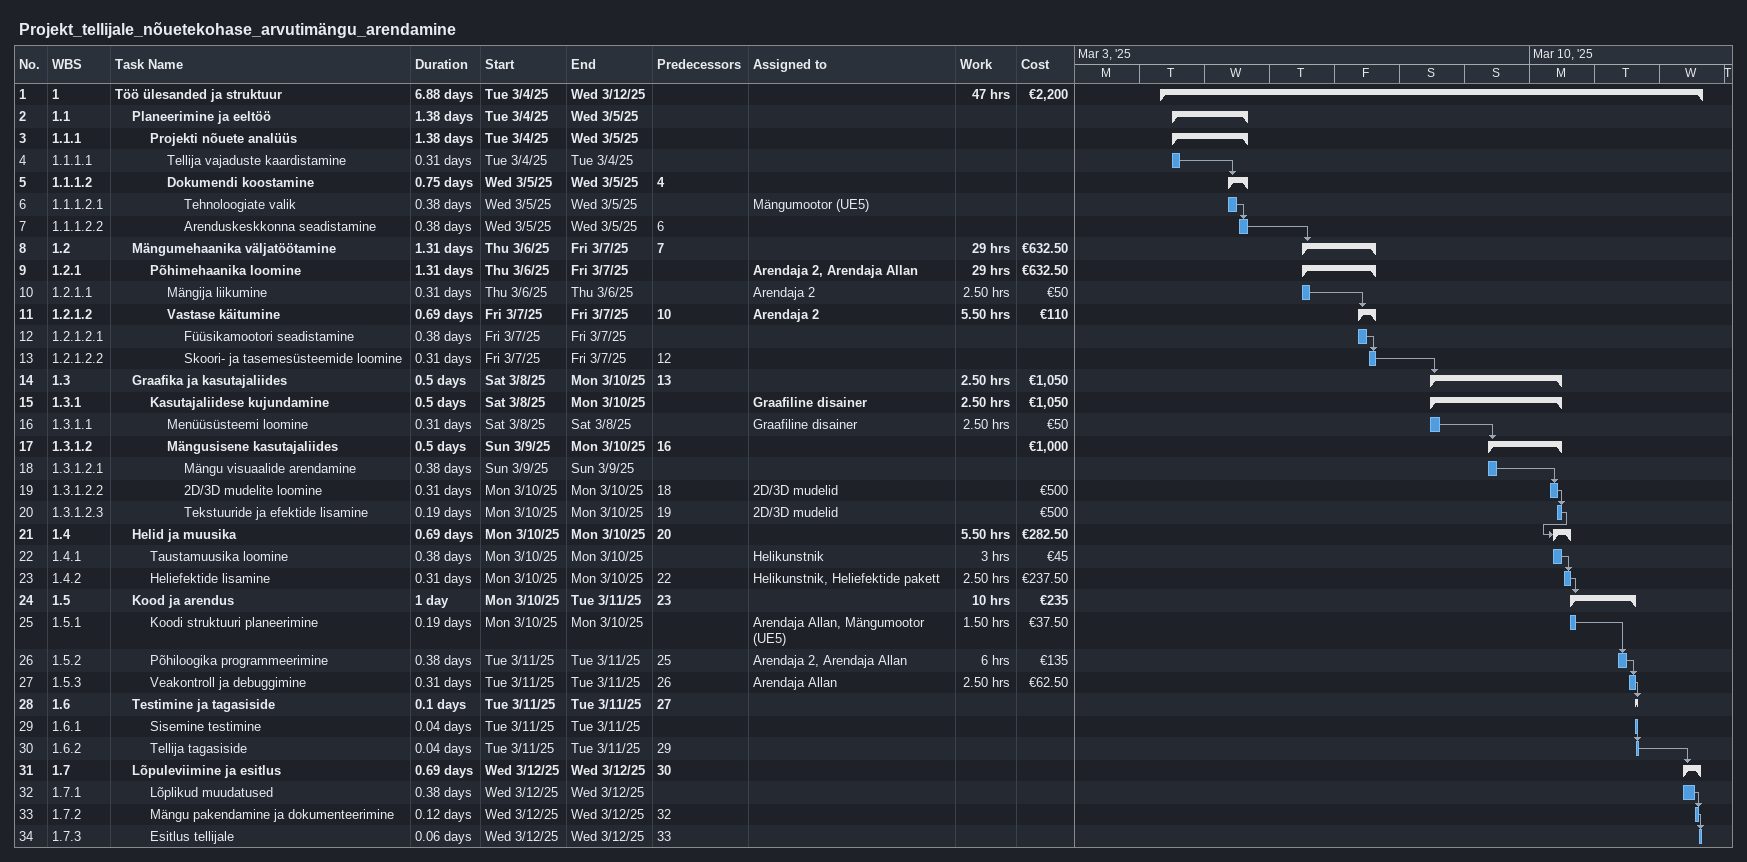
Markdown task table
Projekt_tellijale_nõuetekohase_arvutimängu_arendamine

| ID | WBS | Task | Duration | Start | Finish | Predecessors | Resources | Work (h) | Cost (€) |
|---|---|---|---|---|---|---|---|---|---|
| 1 | 1 | **Töö ülesanded ja struktuur** | 6.88d | 2025-03-04 | 2025-03-12 |  |  | 47 | 2200 |
| 2 | 1.1 | **Planeerimine ja eeltöö** | 1.38d | 2025-03-04 | 2025-03-05 |  |  |  |  |
| 3 | 1.1.1 | **Projekti nõuete analüüs** | 1.38d | 2025-03-04 | 2025-03-05 |  |  |  |  |
| 4 | 1.1.1.1 | Tellija vajaduste kaardistamine | 0.31d | 2025-03-04 | 2025-03-04 |  |  |  |  |
| 5 | 1.1.1.2 | **Dokumendi koostamine** | 0.75d | 2025-03-05 | 2025-03-05 | 4 |  |  |  |
| 6 | 1.1.1.2.1 | Tehnoloogiate valik | 0.38d | 2025-03-05 | 2025-03-05 |  | Mängumootor (UE5) |  |  |
| 7 | 1.1.1.2.2 | Arenduskeskkonna seadistamine | 0.38d | 2025-03-05 | 2025-03-05 | 6 |  |  |  |
| 8 | 1.2 | **Mängumehaanika väljatöötamine** | 1.31d | 2025-03-06 | 2025-03-07 | 7 |  | 29 | 632.50 |
| 9 | 1.2.1 | **Põhimehaanika loomine** | 1.31d | 2025-03-06 | 2025-03-07 |  | Arendaja 2, Arendaja Allan | 29 | 632.50 |
| 10 | 1.2.1.1 | Mängija liikumine | 0.31d | 2025-03-06 | 2025-03-06 |  | Arendaja 2 | 2.50 | 50 |
| 11 | 1.2.1.2 | **Vastase käitumine** | 0.69d | 2025-03-07 | 2025-03-07 | 10 | Arendaja 2 | 5.50 | 110 |
| 12 | 1.2.1.2.1 | Füüsikamootori seadistamine | 0.38d | 2025-03-07 | 2025-03-07 |  |  |  |  |
| 13 | 1.2.1.2.2 | Skoori- ja tasemesüsteemide loomine | 0.31d | 2025-03-07 | 2025-03-07 | 12 |  |  |  |
| 14 | 1.3 | **Graafika ja kasutajaliides** | 0.5d | 2025-03-08 | 2025-03-10 | 13 |  | 2.50 | 1050 |
| 15 | 1.3.1 | **Kasutajaliidese kujundamine** | 0.5d | 2025-03-08 | 2025-03-10 |  | Graafiline disainer | 2.50 | 1050 |
| 16 | 1.3.1.1 | Menüüsüsteemi loomine | 0.31d | 2025-03-08 | 2025-03-08 |  | Graafiline disainer | 2.50 | 50 |
| 17 | 1.3.1.2 | **Mängusisene kasutajaliides** | 0.5d | 2025-03-09 | 2025-03-10 | 16 |  |  | 1000 |
| 18 | 1.3.1.2.1 | Mängu visuaalide arendamine | 0.38d | 2025-03-09 | 2025-03-09 |  |  |  |  |
| 19 | 1.3.1.2.2 | 2D/3D mudelite loomine | 0.31d | 2025-03-10 | 2025-03-10 | 18 | 2D/3D mudelid |  | 500 |
| 20 | 1.3.1.2.3 | Tekstuuride ja efektide lisamine | 0.19d | 2025-03-10 | 2025-03-10 | 19 | 2D/3D mudelid |  | 500 |
| 21 | 1.4 | **Helid ja muusika** | 0.69d | 2025-03-10 | 2025-03-10 | 20 |  | 5.50 | 282.50 |
| 22 | 1.4.1 | Taustamuusika loomine | 0.38d | 2025-03-10 | 2025-03-10 |  | Helikunstnik | 3 | 45 |
| 23 | 1.4.2 | Heliefektide lisamine | 0.31d | 2025-03-10 | 2025-03-10 | 22 | Helikunstnik, Heliefektide pakett | 2.50 | 237.50 |
| 24 | 1.5 | **Kood ja arendus** | 1d | 2025-03-10 | 2025-03-11 | 23 |  | 10 | 235 |
| 25 | 1.5.1 | Koodi struktuuri planeerimine | 0.19d | 2025-03-10 | 2025-03-10 |  | Arendaja Allan, Mängumootor (UE5) | 1.50 | 37.50 |
| 26 | 1.5.2 | Põhiloogika programmeerimine | 0.38d | 2025-03-11 | 2025-03-11 | 25 | Arendaja 2, Arendaja Allan | 6 | 135 |
| 27 | 1.5.3 | Veakontroll ja debuggimine | 0.31d | 2025-03-11 | 2025-03-11 | 26 | Arendaja Allan | 2.50 | 62.50 |
| 28 | 1.6 | **Testimine ja tagasiside** | 0.1d | 2025-03-11 | 2025-03-11 | 27 |  |  |  |
| 29 | 1.6.1 | Sisemine testimine | 0.04d | 2025-03-11 | 2025-03-11 |  |  |  |  |
| 30 | 1.6.2 | Tellija tagasiside | 0.04d | 2025-03-11 | 2025-03-11 | 29 |  |  |  |
| 31 | 1.7 | **Lõpuleviimine ja esitlus** | 0.69d | 2025-03-12 | 2025-03-12 | 30 |  |  |  |
| 32 | 1.7.1 | Lõplikud muudatused | 0.38d | 2025-03-12 | 2025-03-12 |  |  |  |  |
| 33 | 1.7.2 | Mängu pakendamine ja dokumenteerimine | 0.12d | 2025-03-12 | 2025-03-12 | 32 |  |  |  |
| 34 | 1.7.3 | Esitlus tellijale | 0.06d | 2025-03-12 | 2025-03-12 | 33 |  |  |  |
